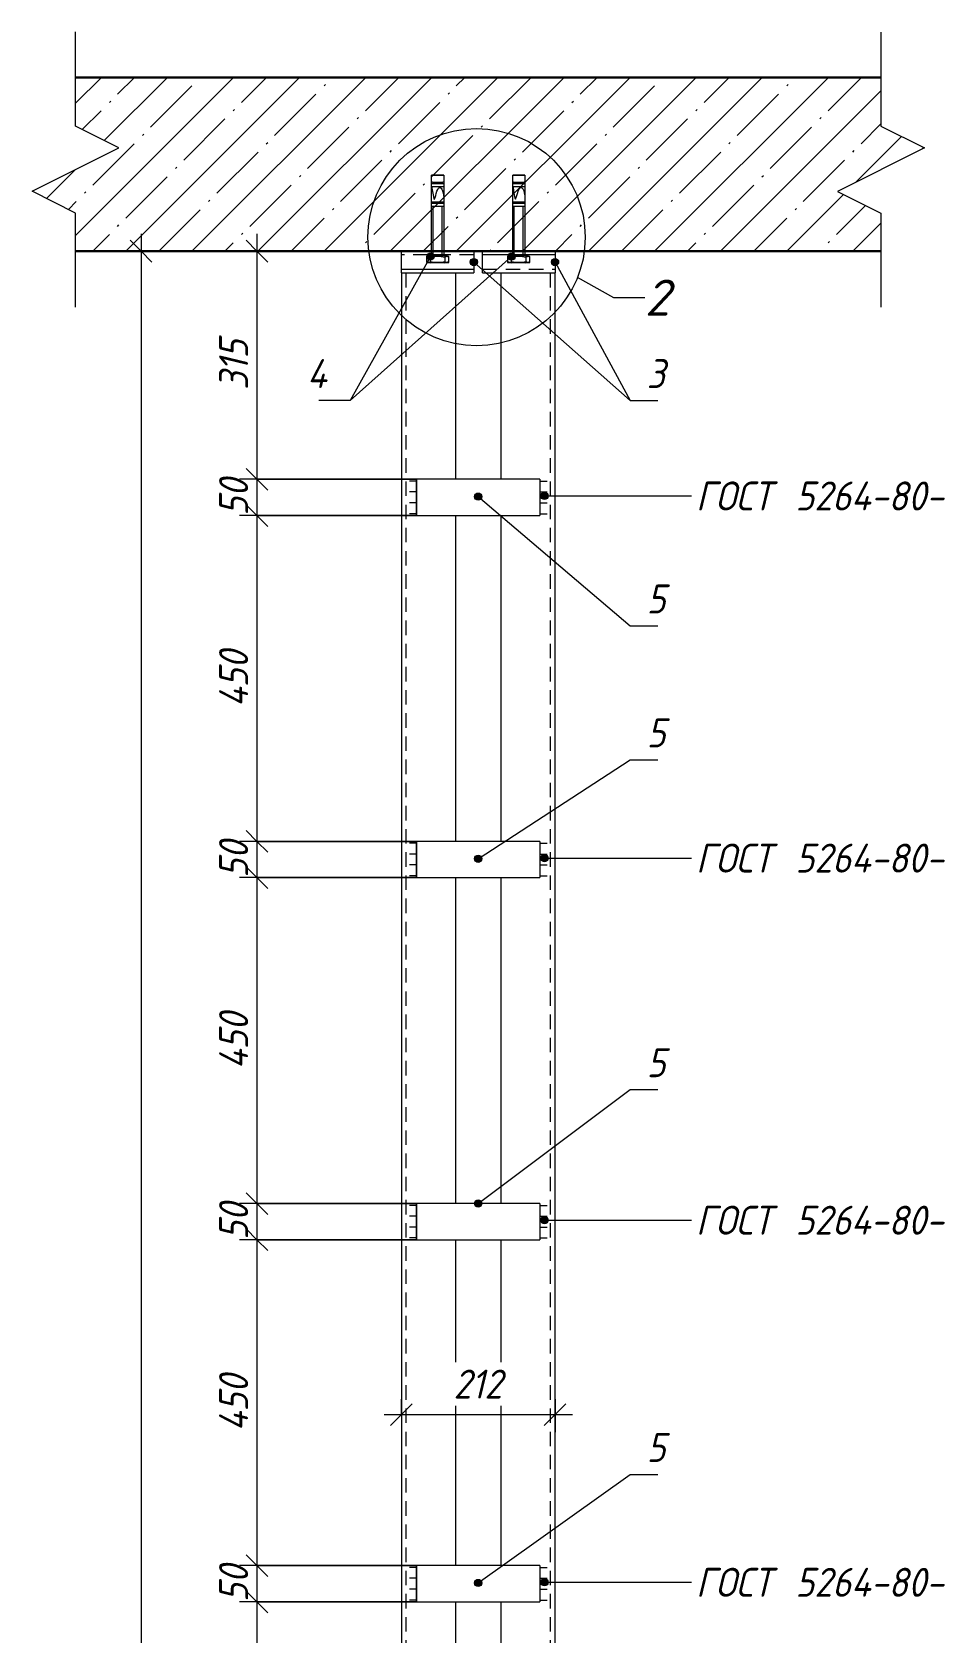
# Model space of a CAD drawing. Header units: millimetres. Extents: x -508 to 38670, y -99 to 8560.
# Drawn here: x 5755 to 7016, y 6173 to 8383 of the extents above; entities that cross this region are included whole.
import ezdxf

# ---------------------------------------------------------------- set-up
doc = ezdxf.new("R2010")
doc.units = ezdxf.units.MM
doc.linetypes.add('200_ШТРИХ_ш1п0_6_', pattern=[32, 20, -12])
for name, color, linetype, lineweight in [('A-ANNO-DIMS', 7, 'Continuous', 9), ('A-ANNO-DIMS-20', 7, 'Continuous', 9), ('A-DETL-1', 7, 'Continuous', 5), ('A-DETL-2', 7, '200_ШТРИХ_ш1п0_6_', 5), ('A-DETL-GENF-1', 7, 'Continuous', 5), ('A-FLOR-FNSH-1', 7, 'Continuous', 30), ('A-FLOR-PATT-1', 7, 'Continuous', 5), ('A-GENM', 7, 'Continuous', 9), ('A-GENM-IDEN', 7, 'Continuous', 9), ('G-ANNO-TEXT', 7, 'Continuous', 9)]:
    doc.layers.add(name, color=color, linetype=linetype, lineweight=lineweight)
doc.styles.add('ISOCPEUR_I', font='isocpeui.ttf', dxfattribs={"width": 0.9, "height": 40})
doc.styles.add('ISOCPEUR_I_1', font='isocpeui.ttf', dxfattribs={"height": 50})
doc.dimstyles.new('ISO-2_0_0_9К_СРЕДНИЙ', dxfattribs={"dimscale": 304.8, "dimtxt": 39.839247, "dimasz": 0.098425, "dimexe": 0.07874, "dimexo": 0, "dimgap": 0, "dimtad": 1, "dimdec": 0, "dimzin": 0, "dimdsep": 46, "dimtxsty": 'ISOCPEUR_I', "dimblk1": 'OBLIQUE', "dimblk2": 'OBLIQUE', "dimsah": 1, "dimcen": 0.09, "dimdle": 0.07874, "dimazin": 0, "dimtfac": 1, "dimtdec": 4, "dimtix": 1, "dimtmove": 0, "dimatfit": 3, "dimfxl": 1, "dimtvp": 1, "dimtolj": 1, "dimtzin": 0, "dimarcsym": 2})
doc.dimstyles.new('ISO-2_0_0_9К_СРЕДНИЙ_ФОН', dxfattribs={"dimscale": 304.8, "dimtxt": 39.839247, "dimasz": 0.098425, "dimexe": 0.07874, "dimexo": 0, "dimgap": 0.032808, "dimtad": 1, "dimdec": 0, "dimdsep": 46, "dimtxsty": 'ISOCPEUR_I', "dimblk1": 'OBLIQUE', "dimblk2": 'OBLIQUE', "dimsah": 1, "dimcen": 0.09, "dimdle": 0.07874, "dimazin": 0, "dimtfac": 1, "dimtdec": 4, "dimtix": 1, "dimtmove": 0, "dimatfit": 3, "dimfxl": 1, "dimtvp": 1, "dimtfill": 1, "dimtolj": 1, "dimtzin": 0, "dimarcsym": 2})

# ---------------------------------------------------------------- blocks, each defined once
blk = doc.blocks.new('Фахверк_Влож_Полоса боковая - Полоса_Фахверка-25655111-АР1_1_Ф-20_2 эт_')
at = {"layer": 'A-GENM'}
for p, q in [((7715, 6215), (7715, 6265)), ((7885, 6265), (7715, 6265)), ((7885, 6265), (7885, 6215)), ((7715, 6215), (7885, 6215))]:
    blk.add_line(p, q, dxfattribs=at)
blk = doc.blocks.new('Фахверк_Влож_Уголок - Уголок_Фахверка-28382461-АР1_1_Ф-20_2 эт_')
at = {"layer": 'A-GENM'}
for p, q in [((7831, 8050), (7831, 7765)), ((7906, 4126), (7906, 8050)), ((7831, 7715), (7831, 7265)), ((7831, 7215), (7831, 6765)), ((7831, 6715), (7831, 6265)), ((7831, 6215), (7831, 5765))]:
    blk.add_line(p, q, dxfattribs=at)
blk = doc.blocks.new('Фахверк_Влож_Уголок - Уголок_Фахверка-28382462-АР1_1_Ф-20_2 эт_')
at = {"layer": 'A-GENM'}
for p, q in [((7694, 8050), (7769, 8050)), ((7694, 8050), (7694, 4126)), ((7769, 7765), (7769, 8050)), ((7769, 7265), (7769, 7715)), ((7769, 6765), (7769, 7215)), ((7769, 6265), (7769, 6715)), ((7769, 5765), (7769, 6215))]:
    blk.add_line(p, q, dxfattribs=at)
blk = doc.blocks.new('Фахверк_Влож_Полоса верхняя - Полоса верхняя_Фахверка-25545440-АР1_1_Ф-20_2 эт_')
at = {"layer": 'A-GENM'}
for p, q in [((7694, 8055), (7694, 8080)), ((7794, 8080), (7794, 8055)), ((7694, 8050), (7694, 8055)), ((7694, 8055), (7794, 8055)), ((7694, 8050), (7794, 8050)), ((7794, 8055), (7794, 8050))]:
    blk.add_line(p, q, dxfattribs=at)
blk = doc.blocks.new('Фахверк_Влож_Полоса верхняя - Полоса верхняя_Фахверка-V8-АР1_1_Ф-20_2 эт_')
at = {"layer": 'A-GENM'}
for p, q in [((7806, 8075), (7806, 8080)), ((7806, 8050), (7806, 8075)), ((7906, 8075), (7806, 8075)), ((7906, 8080), (7906, 8075)), ((7906, 8075), (7906, 8050)), ((7806, 8050), (7906, 8050))]:
    blk.add_line(p, q, dxfattribs=at)
blk = doc.blocks.new('DET_L_Линия разрыва1 - М20-27085586-АР1_1_Ф-20_2 эт_')
at = {"layer": 'A-DETL-GENF-1'}
for p, q in [((7244, 4072.7), (7244, 4202.7)), ((7304, 4042.7), (7244, 4072.7)), ((7184, 3982.7), (7304, 4042.7)), ((7244, 3952.7), (7184, 3982.7)), ((7244, 3822.7), (7244, 3952.7))]:
    blk.add_line(p, q, dxfattribs=at)
blk = doc.blocks.new('DIMBLOCK54-АР1_1_Ф-20_2 эт_')
at = {"layer": 'A-ANNO-DIMS-20', "lineweight": 20}
for p, q in [((5905.9, 8080), (5890.9, 8095)), ((5905.9, 8080), (5920.9, 8065)), ((5905.9, 4120), (5890.9, 4135)), ((5905.9, 4120), (5920.9, 4105))]:
    blk.add_line(p, q, dxfattribs=at)
at = {"layer": 'A-ANNO-DIMS-20'}
for p, q in [((5905.9, 8104), (5905.9, 4096)), ((5927.2, 8080), (5881.9, 8080)), ((5905.9, 8080), (5927.2, 8080)), ((5927.2, 4120), (5881.9, 4120)), ((5905.9, 4120), (5927.2, 4120))]:
    blk.add_line(p, q, dxfattribs=at)
at = {"layer": 'A-ANNO-DIMS-20', "color": 0, "insert": (5853.7, 6049.4), "char_height": 40, "width": 121.356, "attachment_point": 1, "rotation": 90, "line_spacing_factor": 1.149209, "style": 'ISOCPEUR_I'}
blk.add_mtext('3960', dxfattribs=at)
blk = doc.blocks.new('_Oblique')
at = {"color": 0, "linetype": 'ByBlock', "lineweight": -2}
blk.add_line((-0.5, -0.5), (0.5, 0.5), dxfattribs=at)
blk = doc.blocks.new('DIMBLOCK55-АР1_1_Ф-20_2 эт_')
at = {"layer": 'A-ANNO-DIMS-20', "lineweight": 20}
for p, q in [((6065.9, 8080), (6050.9, 8095)), ((6065.9, 8080), (6080.9, 8065)), ((6065.9, 7765), (6050.9, 7780)), ((6065.9, 7765), (6080.9, 7750))]:
    blk.add_line(p, q, dxfattribs=at)
at = {"layer": 'A-ANNO-DIMS-20'}
for p, q in [((6065.9, 8104), (6065.9, 7765)), ((6087.2, 8080), (6041.9, 8080)), ((6065.9, 8080), (6087.2, 8080)), ((6286.4, 7765), (6041.9, 7765)), ((6065.9, 7765), (6286.4, 7765))]:
    blk.add_line(p, q, dxfattribs=at)
at = {"layer": 'A-ANNO-DIMS-20', "color": 0, "insert": (6013.7, 7888.4), "char_height": 40, "width": 81.824, "attachment_point": 1, "rotation": 90, "line_spacing_factor": 1.149209, "style": 'ISOCPEUR_I'}
blk.add_mtext('315', dxfattribs=at)
blk = doc.blocks.new('DIMBLOCK56-АР1_1_Ф-20_2 эт_')
at = {"layer": 'A-ANNO-DIMS-20', "lineweight": 20}
for p, q in [((6065.9, 7765), (6050.9, 7780)), ((6065.9, 7765), (6080.9, 7750)), ((6065.9, 7715), (6050.9, 7730)), ((6065.9, 7715), (6080.9, 7700))]:
    blk.add_line(p, q, dxfattribs=at)
at = {"layer": 'A-ANNO-DIMS-20'}
for p, q in [((6286.4, 7765), (6041.9, 7765)), ((6065.9, 7765), (6065.9, 7715)), ((6065.9, 7765), (6286.4, 7765)), ((6286.4, 7715), (6041.9, 7715)), ((6065.9, 7715), (6286.4, 7715))]:
    blk.add_line(p, q, dxfattribs=at)
at = {"layer": 'A-ANNO-DIMS-20', "color": 0, "insert": (6013.7, 7714.7), "char_height": 40, "width": 60.678, "attachment_point": 1, "rotation": 90, "line_spacing_factor": 1.149209, "style": 'ISOCPEUR_I'}
blk.add_mtext('50', dxfattribs=at)
blk = doc.blocks.new('DIMBLOCK57-АР1_1_Ф-20_2 эт_')
at = {"layer": 'A-ANNO-DIMS-20'}
for p, q in [((6286.4, 7715), (6041.9, 7715)), ((6065.9, 7715), (6065.9, 7265)), ((6065.9, 7715), (6286.4, 7715)), ((6286.4, 7265), (6041.9, 7265)), ((6065.9, 7265), (6286.4, 7265))]:
    blk.add_line(p, q, dxfattribs=at)
at = {"layer": 'A-ANNO-DIMS-20', "lineweight": 20}
for p, q in [((6065.9, 7715), (6050.9, 7730)), ((6065.9, 7715), (6080.9, 7700)), ((6065.9, 7265), (6050.9, 7280)), ((6065.9, 7265), (6080.9, 7250))]:
    blk.add_line(p, q, dxfattribs=at)
at = {"layer": 'A-ANNO-DIMS-20', "color": 0, "insert": (6013.7, 7450.5), "char_height": 40, "width": 94.695, "attachment_point": 1, "rotation": 90, "line_spacing_factor": 1.149209, "style": 'ISOCPEUR_I'}
blk.add_mtext('450', dxfattribs=at)
blk = doc.blocks.new('DIMBLOCK58-АР1_1_Ф-20_2 эт_')
at = {"layer": 'A-ANNO-DIMS-20', "lineweight": 20}
for p, q in [((6065.9, 7265), (6050.9, 7280)), ((6065.9, 7265), (6080.9, 7250)), ((6065.9, 7215), (6050.9, 7230)), ((6065.9, 7215), (6080.9, 7200))]:
    blk.add_line(p, q, dxfattribs=at)
at = {"layer": 'A-ANNO-DIMS-20'}
for p, q in [((6286.4, 7265), (6041.9, 7265)), ((6065.9, 7265), (6065.9, 7215)), ((6065.9, 7265), (6286.4, 7265)), ((6286.4, 7215), (6041.9, 7215)), ((6065.9, 7215), (6286.4, 7215))]:
    blk.add_line(p, q, dxfattribs=at)
at = {"layer": 'A-ANNO-DIMS-20', "color": 0, "insert": (6013.7, 7214.7), "char_height": 40, "width": 60.678, "attachment_point": 1, "rotation": 90, "line_spacing_factor": 1.149209, "style": 'ISOCPEUR_I'}
blk.add_mtext('50', dxfattribs=at)
blk = doc.blocks.new('DIMBLOCK59-АР1_1_Ф-20_2 эт_')
at = {"layer": 'A-ANNO-DIMS-20', "lineweight": 20}
for p, q in [((6065.9, 7215), (6050.9, 7230)), ((6065.9, 7215), (6080.9, 7200)), ((6065.9, 6765), (6050.9, 6780)), ((6065.9, 6765), (6080.9, 6750))]:
    blk.add_line(p, q, dxfattribs=at)
at = {"layer": 'A-ANNO-DIMS-20'}
for p, q in [((6286.4, 7215), (6041.9, 7215)), ((6065.9, 7215), (6065.9, 6765)), ((6065.9, 7215), (6286.4, 7215)), ((6286.4, 6765), (6041.9, 6765)), ((6065.9, 6765), (6286.4, 6765))]:
    blk.add_line(p, q, dxfattribs=at)
at = {"layer": 'A-ANNO-DIMS-20', "color": 0, "insert": (6013.7, 6950.5), "char_height": 40, "width": 94.695, "attachment_point": 1, "rotation": 90, "line_spacing_factor": 1.149209, "style": 'ISOCPEUR_I'}
blk.add_mtext('450', dxfattribs=at)
blk = doc.blocks.new('DIMBLOCK60-АР1_1_Ф-20_2 эт_')
at = {"layer": 'A-ANNO-DIMS-20'}
for p, q in [((6286.4, 6765), (6041.9, 6765)), ((6065.9, 6765), (6065.9, 6715)), ((6065.9, 6765), (6286.4, 6765)), ((6286.4, 6715), (6041.9, 6715)), ((6065.9, 6715), (6286.4, 6715))]:
    blk.add_line(p, q, dxfattribs=at)
at = {"layer": 'A-ANNO-DIMS-20', "lineweight": 20}
for p, q in [((6065.9, 6765), (6050.9, 6780)), ((6065.9, 6765), (6080.9, 6750)), ((6065.9, 6715), (6050.9, 6730)), ((6065.9, 6715), (6080.9, 6700))]:
    blk.add_line(p, q, dxfattribs=at)
at = {"layer": 'A-ANNO-DIMS-20', "color": 0, "insert": (6013.7, 6714.7), "char_height": 40, "width": 60.678, "attachment_point": 1, "rotation": 90, "line_spacing_factor": 1.149209, "style": 'ISOCPEUR_I'}
blk.add_mtext('50', dxfattribs=at)
blk = doc.blocks.new('DIMBLOCK61-АР1_1_Ф-20_2 эт_')
at = {"layer": 'A-ANNO-DIMS-20', "lineweight": 20}
for p, q in [((6065.9, 6715), (6050.9, 6730)), ((6065.9, 6715), (6080.9, 6700)), ((6065.9, 6265), (6050.9, 6280)), ((6065.9, 6265), (6080.9, 6250))]:
    blk.add_line(p, q, dxfattribs=at)
at = {"layer": 'A-ANNO-DIMS-20'}
for p, q in [((6286.4, 6715), (6041.9, 6715)), ((6065.9, 6715), (6065.9, 6265)), ((6065.9, 6715), (6286.4, 6715)), ((6286.4, 6265), (6041.9, 6265)), ((6065.9, 6265), (6286.4, 6265))]:
    blk.add_line(p, q, dxfattribs=at)
at = {"layer": 'A-ANNO-DIMS-20', "color": 0, "insert": (6013.7, 6450.5), "char_height": 40, "width": 94.695, "attachment_point": 1, "rotation": 90, "line_spacing_factor": 1.149209, "style": 'ISOCPEUR_I'}
blk.add_mtext('450', dxfattribs=at)
blk = doc.blocks.new('DIMBLOCK62-АР1_1_Ф-20_2 эт_')
at = {"layer": 'A-ANNO-DIMS-20', "lineweight": 20}
for p, q in [((6065.9, 6265), (6050.9, 6280)), ((6065.9, 6265), (6080.9, 6250)), ((6065.9, 6215), (6050.9, 6230)), ((6065.9, 6215), (6080.9, 6200))]:
    blk.add_line(p, q, dxfattribs=at)
at = {"layer": 'A-ANNO-DIMS-20'}
for p, q in [((6286.4, 6265), (6041.9, 6265)), ((6065.9, 6265), (6065.9, 6215)), ((6065.9, 6265), (6286.4, 6265)), ((6286.4, 6215), (6041.9, 6215)), ((6065.9, 6215), (6286.4, 6215))]:
    blk.add_line(p, q, dxfattribs=at)
at = {"layer": 'A-ANNO-DIMS-20', "color": 0, "insert": (6013.7, 6214.7), "char_height": 40, "width": 60.678, "attachment_point": 1, "rotation": 90, "line_spacing_factor": 1.149209, "style": 'ISOCPEUR_I'}
blk.add_mtext('50', dxfattribs=at)
blk = doc.blocks.new('DIMBLOCK63-АР1_1_Ф-20_2 эт_')
at = {"layer": 'A-ANNO-DIMS-20'}
for p, q in [((6286.4, 6215), (6041.9, 6215)), ((6065.9, 6215), (6065.9, 5765)), ((6065.9, 6215), (6286.4, 6215)), ((6286.4, 5765), (6041.9, 5765)), ((6065.9, 5765), (6286.4, 5765))]:
    blk.add_line(p, q, dxfattribs=at)
at = {"layer": 'A-ANNO-DIMS-20', "lineweight": 20}
for p, q in [((6065.9, 6215), (6050.9, 6230)), ((6065.9, 6215), (6080.9, 6200)), ((6065.9, 5765), (6050.9, 5780)), ((6065.9, 5765), (6080.9, 5750))]:
    blk.add_line(p, q, dxfattribs=at)
at = {"layer": 'A-ANNO-DIMS-20', "color": 0, "insert": (6013.7, 5950.5), "char_height": 40, "width": 94.695, "attachment_point": 1, "rotation": 90, "line_spacing_factor": 1.149209, "style": 'ISOCPEUR_I'}
blk.add_mtext('450', dxfattribs=at)
blk = doc.blocks.new('DIMBLOCK72-АР1_1_Ф-20_2 эт_')
at = {"layer": 'A-ANNO-DIMS-20'}
for p, q in [((6241.4, 6473.5), (6501.4, 6473.5)), ((6265.4, 6494.7), (6265.4, 6449.5)), ((6265.4, 6473.5), (6265.4, 6494.7)), ((6477.4, 6494.7), (6477.4, 6449.5)), ((6477.4, 6473.5), (6477.4, 6494.7))]:
    blk.add_line(p, q, dxfattribs=at)
at = {"layer": 'A-ANNO-DIMS-20', "lineweight": 20}
for p, q in [((6265.4, 6473.5), (6250.4, 6458.5)), ((6265.4, 6473.5), (6280.4, 6488.5)), ((6477.4, 6473.5), (6462.4, 6458.5)), ((6477.4, 6473.5), (6492.4, 6488.5))]:
    blk.add_line(p, q, dxfattribs=at)
at = {"layer": 'A-ANNO-DIMS-20', "color": 0, "insert": (6337.3, 6535.7), "char_height": 40, "width": 81.824, "attachment_point": 1, "line_spacing_factor": 1.149209, "style": 'ISOCPEUR_I', "bg_fill": 3, "box_fill_scale": 1.25, "bg_fill_color": 256, "bg_fill_true_color": 13158600, "bg_fill_transparency": 0}
blk.add_mtext('212', dxfattribs=at)

msp = doc.modelspace()

# ---------------------------------------------------------------- hatches: boundary and pattern name
at = {"layer": 'A-FLOR-PATT-1'}
h = msp.add_hatch(dxfattribs=at)
h.set_pattern_fill('FP_6', color=256, style=0, pattern_type=2)
h.set_pattern_definition([(45, (7584.246, 4305), (-45.6197, 45.6197), []), (45, (7629.866, 4305), (-45.6197, 45.6197), [80.645, -16.129, 2.682, -13.447])])
h.paths.add_polyline_path([(6927.4, 8080), (6927.4, 8132.7), (6867.4, 8162.7), (6987.4, 8222.7), (6927.4, 8252.7), (6927.4, 8320), (5815.4, 8320), (5815.4, 8252.7), (5875.4, 8222.7), (5755.4, 8162.7), (5815.4, 8132.7), (5815.4, 8080), (6867.4, 8080)], flags=0)
at = {"layer": 'A-GENM-IDEN'}
h = msp.add_hatch(color=256, dxfattribs=at)
edge = h.paths.add_edge_path(flags=0)
edge.add_arc((6305.4, 8072.5), 5, 0, 360)
h = msp.add_hatch(color=256, dxfattribs=at)
edge = h.paths.add_edge_path(flags=0)
edge.add_arc((6365.4, 8065), 5, 0, 360)
h = msp.add_hatch(color=256, dxfattribs=at)
edge = h.paths.add_edge_path(flags=0)
edge.add_arc((6417.4, 8072.5), 5, 0, 360)
h = msp.add_hatch(color=256, dxfattribs=at)
edge = h.paths.add_edge_path(flags=0)
edge.add_arc((6477.4, 8065), 5, 0, 360)
h = msp.add_hatch(color=256, dxfattribs=at)
edge = h.paths.add_edge_path(flags=0)
edge.add_arc((6371.4, 7741.1), 5, 0, 360)
h = msp.add_hatch(color=256, dxfattribs=at)
edge = h.paths.add_edge_path(flags=0)
edge.add_arc((6371.4, 7241.1), 5, 0, 360)
h = msp.add_hatch(color=256, dxfattribs=at)
edge = h.paths.add_edge_path(flags=0)
edge.add_arc((6371.4, 6765), 5, 0, 360)
h = msp.add_hatch(color=256, dxfattribs=at)
edge = h.paths.add_edge_path(flags=0)
edge.add_arc((6371.4, 6241.1), 5, 0, 360)
at = {"layer": 'G-ANNO-TEXT'}
h = msp.add_hatch(color=256, dxfattribs=at)
edge = h.paths.add_edge_path(flags=0)
edge.add_arc((6462.9, 7742), 5, 0, 360)
h = msp.add_hatch(color=256, dxfattribs=at)
edge = h.paths.add_edge_path(flags=0)
edge.add_arc((6462.9, 7242), 5, 0, 360)
h = msp.add_hatch(color=256, dxfattribs=at)
edge = h.paths.add_edge_path(flags=0)
edge.add_arc((6462.9, 6742), 5, 0, 360)
h = msp.add_hatch(color=256, dxfattribs=at)
edge = h.paths.add_edge_path(flags=0)
edge.add_arc((6462.9, 6242), 5, 0, 360)

# ---------------------------------------------------------------- linework, layer by layer
at = {"layer": 'A-DETL-1'}
for p, q in [((6323.7, 8185), (6307.1, 8185)), ((6307.1, 8185), (6323.7, 8185)), ((6307.1, 8075), (6307.1, 8185)), ((6308.1, 8175.4), (6322.7, 8175.4)), ((6323.7, 8185), (6323.7, 8075)), ((6435.7, 8185), (6419.1, 8185)), ((6419.1, 8185), (6435.7, 8185)), ((6419.1, 8075), (6419.1, 8185)), ((6420.1, 8175.4), (6434.7, 8175.4)), ((6435.7, 8185), (6435.7, 8075)), ((6307.1, 8173.4), (6323.7, 8173.4)), ((6307.1, 8169.2), (6323.7, 8169.2)), ((6419.1, 8173.4), (6435.7, 8173.4)), ((6419.1, 8169.2), (6435.7, 8169.2)), ((6307.1, 8148.3), (6323.7, 8148.3)), ((6307.1, 8146.2), (6323.7, 8146.2)), ((6307.1, 8142.1), (6323.7, 8142.1)), ((6309.2, 8146.2), (6309.2, 8148.3)), ((6309.2, 8075), (6309.2, 8142.1)), ((6309.3, 8146.2), (6309.3, 8148.3)), ((6321.5, 8075), (6321.5, 8142.1)), ((6419.1, 8148.3), (6435.7, 8148.3)), ((6419.1, 8146.2), (6435.7, 8146.2)), ((6419.1, 8142.1), (6435.7, 8142.1)), ((6421.2, 8146.2), (6421.2, 8148.3)), ((6421.2, 8075), (6421.2, 8142.1)), ((6421.3, 8146.2), (6421.3, 8148.3)), ((6433.5, 8075), (6433.5, 8142.1)), ((6305.5, 8073.6), (6300, 8072.8)), ((6300, 8072.8), (6300, 8064.6)), ((6300, 8064.6), (6305.5, 8063.8)), ((6302.7, 8073.6), (6302.7, 8075)), ((6328.1, 8075), (6302.7, 8075)), ((6328.1, 8073.6), (6302.7, 8073.6)), ((6305.5, 8063.8), (6305.5, 8073.6)), ((6325.3, 8073.6), (6305.5, 8073.6)), ((6309.8, 8075), (6311.9, 8075)), ((6330.8, 8072.8), (6325.3, 8073.6)), ((6325.3, 8073.6), (6325.3, 8063.8)), ((6325.3, 8063.8), (6330.8, 8064.6)), ((6328.1, 8075), (6328.1, 8073.6)), ((6330.8, 8064.6), (6330.8, 8072.8)), ((6417.5, 8073.6), (6412, 8072.8)), ((6412, 8072.8), (6412, 8064.6)), ((6412, 8064.6), (6417.5, 8063.8)), ((6414.7, 8073.6), (6414.7, 8075)), ((6440.1, 8075), (6414.7, 8075)), ((6440.1, 8073.6), (6414.7, 8073.6)), ((6417.5, 8063.8), (6417.5, 8073.6)), ((6437.3, 8073.6), (6417.5, 8073.6)), ((6421.8, 8075), (6423.9, 8075)), ((6442.8, 8072.8), (6437.3, 8073.6)), ((6437.3, 8073.6), (6437.3, 8063.8)), ((6437.3, 8063.8), (6442.8, 8064.6)), ((6440.1, 8075), (6440.1, 8073.6)), ((6442.8, 8064.6), (6442.8, 8072.8)), ((6325.3, 8063.8), (6305.5, 8063.8)), ((6437.3, 8063.8), (6417.5, 8063.8)), ((6286.4, 7762.5), (6276.4, 7762.5)), ((6286.4, 7765), (6286.4, 7715)), ((6456.4, 7765), (6456.4, 7715)), ((6456.4, 7762.5), (6466.4, 7762.5)), ((6286.4, 7747.5), (6276.4, 7747.5)), ((6286.4, 7732.5), (6276.4, 7732.5)), ((6456.4, 7747.5), (6466.4, 7747.5)), ((6456.4, 7732.5), (6466.4, 7732.5)), ((6286.4, 7717.5), (6276.4, 7717.5)), ((6456.4, 7717.5), (6466.4, 7717.5)), ((6286.4, 7262.5), (6276.4, 7262.5)), ((6286.4, 7247.5), (6276.4, 7247.5)), ((6286.4, 7265), (6286.4, 7215)), ((6456.4, 7265), (6456.4, 7215)), ((6456.4, 7262.5), (6466.4, 7262.5)), ((6456.4, 7247.5), (6466.4, 7247.5)), ((6286.4, 7232.5), (6276.4, 7232.5)), ((6456.4, 7232.5), (6466.4, 7232.5)), ((6286.4, 7217.5), (6276.4, 7217.5)), ((6456.4, 7217.5), (6466.4, 7217.5)), ((6286.4, 6762.5), (6276.4, 6762.5)), ((6286.4, 6765), (6286.4, 6715)), ((6456.4, 6765), (6456.4, 6715)), ((6456.4, 6762.5), (6466.4, 6762.5)), ((6286.4, 6747.5), (6276.4, 6747.5)), ((6456.4, 6747.5), (6466.4, 6747.5)), ((6286.4, 6732.5), (6276.4, 6732.5)), ((6286.4, 6717.5), (6276.4, 6717.5)), ((6456.4, 6732.5), (6466.4, 6732.5)), ((6456.4, 6717.5), (6466.4, 6717.5)), ((6286.4, 6262.5), (6276.4, 6262.5)), ((6286.4, 6265), (6286.4, 6215)), ((6456.4, 6265), (6456.4, 6215)), ((6456.4, 6262.5), (6466.4, 6262.5)), ((6286.4, 6247.5), (6276.4, 6247.5)), ((6286.4, 6232.5), (6276.4, 6232.5)), ((6456.4, 6247.5), (6466.4, 6247.5)), ((6456.4, 6232.5), (6466.4, 6232.5)), ((6286.4, 6217.5), (6276.4, 6217.5)), ((6456.4, 6217.5), (6466.4, 6217.5))]:
    msp.add_line(p, q, dxfattribs=at)
msp.add_circle((6369.1, 8099.4), 150, dxfattribs=at)
for centre, radius, start, end in [((6308.3, 8174.1), 1.38, 98.7234, 149.1005), ((6322.5, 8174.1), 1.38, 30.8995, 81.2766), ((6420.3, 8174.1), 1.38, 98.7234, 149.1005), ((6434.5, 8174.1), 1.38, 30.8995, 81.2766), ((6303.1, 8068.3), 4.23, 56.0803, 137.7236), ((6303.1, 8069.1), 4.23, 222.2764, 303.9197), ((6315.4, 8029.8), 42.8, 76.6145, 103.3855), ((6315.4, 8107.5), 42.8, 256.6145, 283.3855), ((6327.7, 8068.3), 4.23, 42.2764, 123.9197), ((6327.7, 8069.1), 4.23, 236.0803, 317.7236), ((6415.1, 8068.3), 4.23, 56.0803, 137.7236), ((6415.1, 8069.1), 4.23, 222.2764, 303.9197), ((6427.4, 8029.8), 42.8, 76.6145, 103.3855), ((6427.4, 8107.5), 42.8, 256.6145, 283.3855), ((6439.7, 8068.3), 4.23, 42.2764, 123.9197), ((6439.7, 8069.1), 4.23, 236.0803, 317.7236)]:
    msp.add_arc(centre, radius, start, end, dxfattribs=at)
for points in [[(6307.1, 8169.2), (6308.3, 8164.5), (6310.8, 8139), (6314.5, 8176.5), (6323.7, 8164.5), (6323.7, 8153.5)], [(6419.1, 8169.2), (6420.3, 8164.5), (6422.8, 8139), (6426.5, 8176.5), (6435.7, 8164.5), (6435.7, 8153.5)]]:
    msp.add_open_spline(points, degree=3, knots=[3.947128, 3.947128, 3.947128, 3.947128, 10.095996, 20.129437, 28.583816, 28.583816, 28.583816, 28.583816], dxfattribs=at)
at = {"layer": 'A-DETL-2'}
for p, q in [((6365.4, 8075), (6265.4, 8075)), ((6271.4, 8050), (6271.4, 4126)), ((6377.4, 8055), (6477.4, 8055)), ((6471.4, 4126), (6471.4, 8050))]:
    msp.add_line(p, q, dxfattribs=at)
at = {"layer": 'A-FLOR-FNSH-1'}
for p, q in [((6927.4, 8320), (5815.4, 8320)), ((5815.4, 8080), (6927.4, 8080))]:
    msp.add_line(p, q, dxfattribs=at)
at = {"layer": 'A-GENM-IDEN'}
for p, q in [((6305.4, 8072.5), (6194.6, 7873.8)), ((6417.4, 8072.5), (6194.6, 7873.8)), ((6365.4, 8065), (6581.1, 7873.8)), ((6477.4, 8065), (6581.1, 7873.8)), ((6194.6, 7873.8), (6151.3, 7873.8)), ((6194.6, 7873.8), (6151.3, 7873.8)), ((6581.1, 7873.8), (6619.3, 7873.8)), ((6581.1, 7873.8), (6619.3, 7873.8)), ((6371.4, 7741.1), (6581.1, 7562.6)), ((6581.1, 7562.6), (6619.3, 7562.6)), ((6371.4, 7241.1), (6581.1, 7377.7)), ((6581.1, 7377.7), (6619.3, 7377.7)), ((6371.4, 6765), (6581.1, 6922.3)), ((6581.1, 6922.3), (6619.3, 6922.3)), ((6371.4, 6241.1), (6581.1, 6391)), ((6581.1, 6391), (6619.3, 6391))]:
    msp.add_line(p, q, dxfattribs=at)
for centre in [(6305.4, 8072.5), (6365.4, 8065), (6417.4, 8072.5), (6477.4, 8065), (6371.4, 7741.1), (6371.4, 7241.1), (6371.4, 6765), (6371.4, 6241.1)]:
    msp.add_circle(centre, 5, dxfattribs=at)
at = {"layer": 'G-ANNO-TEXT'}
for p, q in [((6508.2, 8044), (6558.2, 8015.9)), ((6558.2, 8015.9), (6581.5, 8015.9)), ((6581.5, 8015.9), (6601.4, 8015.9)), ((6462.9, 7742), (6666, 7742)), ((6462.9, 7242), (6666, 7242)), ((6462.9, 6742), (6666, 6742)), ((6462.9, 6242), (6666, 6242))]:
    msp.add_line(p, q, dxfattribs=at)
for centre in [(6462.9, 7742), (6462.9, 7242), (6462.9, 6742), (6462.9, 6242)]:
    msp.add_circle(centre, 5, dxfattribs=at)

# ---------------------------------------------------------------- block references
at = {"layer": 'A-DETL-GENF-1'}
msp.add_blockref('DET_L_Линия разрыва1 - М20-27085586-АР1_1_Ф-20_2 эт_', (-1428.6, 4180), dxfattribs=at)
at = {"layer": 'A-DETL-GENF-1', "rotation": 180}
msp.add_blockref('DET_L_Линия разрыва1 - М20-27085586-АР1_1_Ф-20_2 эт_', (14171.4, 12205.3), dxfattribs=at)
at = {"layer": 'A-GENM'}
for name, p in [('Фахверк_Влож_Полоса верхняя - Полоса верхняя_Фахверка-25545440-АР1_1_Ф-20_2 эт_', (-1428.6, 0)), ('Фахверк_Влож_Полоса верхняя - Полоса верхняя_Фахверка-V8-АР1_1_Ф-20_2 эт_', (-1428.6, 0)), ('Фахверк_Влож_Уголок - Уголок_Фахверка-28382462-АР1_1_Ф-20_2 эт_', (-1428.6, 0)), ('Фахверк_Влож_Уголок - Уголок_Фахверка-28382461-АР1_1_Ф-20_2 эт_', (-1428.6, 0)), ('Фахверк_Влож_Полоса боковая - Полоса_Фахверка-25655111-АР1_1_Ф-20_2 эт_', (-1428.6, 1500)), ('Фахверк_Влож_Полоса боковая - Полоса_Фахверка-25655111-АР1_1_Ф-20_2 эт_', (-1428.6, 1000)), ('Фахверк_Влож_Полоса боковая - Полоса_Фахверка-25655111-АР1_1_Ф-20_2 эт_', (-1428.6, 500)), ('Фахверк_Влож_Полоса боковая - Полоса_Фахверка-25655111-АР1_1_Ф-20_2 эт_', (-1428.6, 0))]:
    msp.add_blockref(name, p, dxfattribs=at)

# ---------------------------------------------------------------- texts
at = {"layer": 'A-GENM-IDEN', "char_height": 40, "attachment_point": 1, "style": 'ISOCPEUR_I'}
for s, insert, width in [('\\fISOCPEUR|b0|i1|c204|p34|;\\W.9;4', (6135.2, 7931), 37.519), ('\\fISOCPEUR|b0|i1|c204|p34|;\\W.9;4', (6135.2, 7931), 37.519), ('\\fISOCPEUR|b0|i1|c204|p34|;\\W.9;3', (6603.9, 7931), 31.747), ('\\fISOCPEUR|b0|i1|c204|p34|;\\W.9;3', (6603.9, 7931), 31.747), ('\\fISOCPEUR|b0|i1|c204|p34|;\\W.9;5', (6603.9, 7619.8), 31.747), ('\\fISOCPEUR|b0|i1|c204|p34|;\\W.9;5', (6603.9, 7434.9), 31.747), ('\\fISOCPEUR|b0|i1|c204|p34|;\\W.9;5', (6603.9, 6979.5), 31.747), ('\\fISOCPEUR|b0|i1|c204|p34|;\\W.9;5', (6603.9, 6448.2), 31.747)]:
    msp.add_mtext(s, dxfattribs=dict(at, insert=insert, width=width))
at = {"layer": 'G-ANNO-TEXT', "attachment_point": 1}
for s, insert, char_height, width, style in [('\\fISOCPEUR|b0|i1|c204|p34|;2', (6601.4, 8040.9), 50, 44.894, 'ISOCPEUR_I_1'), ('ГОСТ', (6672, 7762), 40, 138.532, 'ISOCPEUR_I'), (' 5264-80-', (6786.3, 7762), 40, 287.164, 'ISOCPEUR_I'), ('ГОСТ', (6672, 7262), 40, 138.532, 'ISOCPEUR_I'), (' 5264-80-', (6786.3, 7262), 40, 287.164, 'ISOCPEUR_I'), ('ГОСТ', (6672, 6762), 40, 138.532, 'ISOCPEUR_I'), (' 5264-80-', (6786.3, 6762), 40, 287.164, 'ISOCPEUR_I'), ('ГОСТ', (6672, 6262), 40, 138.532, 'ISOCPEUR_I'), (' 5264-80-', (6786.3, 6262), 40, 287.164, 'ISOCPEUR_I')]:
    msp.add_mtext(s, dxfattribs=dict(at, insert=insert, char_height=char_height, width=width, style=style))

# ---------------------------------------------------------------- dimensions: what is measured, and where the dimension line sits
at = {"layer": 'A-ANNO-DIMS'}
for base, p1, p2, override, picture, middle in [((5905.9, 4120), (5927.2, 8080), (5927.2, 4120), {"dimpost": '<>', "dimfxl": 3960}, 'DIMBLOCK54-АР1_1_Ф-20_2 эт_', (5885.9, 6100)), ((6065.9, 7765), (6087.2, 8080), (6286.4, 7765), {"dimpost": '<>', "dimfxl": 372.714302}, 'DIMBLOCK55-АР1_1_Ф-20_2 эт_', (6045.9, 7922.5)), ((6065.9, 7715), (6286.4, 7765), (6286.4, 7715), {"dimpost": '<>', "dimfxl": 50}, 'DIMBLOCK56-АР1_1_Ф-20_2 эт_', (6045.9, 7740)), ((6065.9, 7265), (6286.4, 7715), (6286.4, 7265), {"dimpost": '<>', "dimfxl": 450}, 'DIMBLOCK57-АР1_1_Ф-20_2 эт_', (6045.9, 7490)), ((6065.9, 7215), (6286.4, 7265), (6286.4, 7215), {"dimpost": '<>', "dimfxl": 50}, 'DIMBLOCK58-АР1_1_Ф-20_2 эт_', (6045.9, 7240)), ((6065.9, 6765), (6286.4, 7215), (6286.4, 6765), {"dimpost": '<>', "dimfxl": 450}, 'DIMBLOCK59-АР1_1_Ф-20_2 эт_', (6045.9, 6990)), ((6065.9, 6715), (6286.4, 6765), (6286.4, 6715), {"dimpost": '<>', "dimfxl": 50}, 'DIMBLOCK60-АР1_1_Ф-20_2 эт_', (6045.9, 6740)), ((6065.9, 6265), (6286.4, 6715), (6286.4, 6265), {"dimpost": '<>', "dimfxl": 450}, 'DIMBLOCK61-АР1_1_Ф-20_2 эт_', (6045.9, 6490)), ((6065.9, 6215), (6286.4, 6265), (6286.4, 6215), {"dimpost": '<>', "dimfxl": 50}, 'DIMBLOCK62-АР1_1_Ф-20_2 эт_', (6045.9, 6240)), ((6065.9, 5765), (6286.4, 6215), (6286.4, 5765), {"dimpost": '<>', "dimfxl": 450}, 'DIMBLOCK63-АР1_1_Ф-20_2 эт_', (6045.9, 5990))]:
    dim = msp.add_linear_dim(base=base, p1=p1, p2=p2, angle=90, dimstyle='ISO-2_0_0_9К_СРЕДНИЙ', override=override, dxfattribs=at)
    dim.commit()
    dim.dimension.update_dxf_attribs({"geometry": picture, "text_midpoint": middle})

# ---------------------------------------------------------------- next in the draw order: dimensions: what is measured, and where the dimension line sits
dim = msp.add_linear_dim(base=(6477.4, 6473.5), p1=(6265.4, 6494.7), p2=(6477.4, 6494.7), dimstyle='ISO-2_0_0_9К_СРЕДНИЙ_ФОН', override={"dimpost": '<>', "dimfxl": 212}, dxfattribs=at)
dim.commit()
dim.dimension.update_dxf_attribs({"geometry": 'DIMBLOCK72-АР1_1_Ф-20_2 эт_', "text_midpoint": (6371.4, 6503.5)})

doc.saveas('drawing.dxf')
